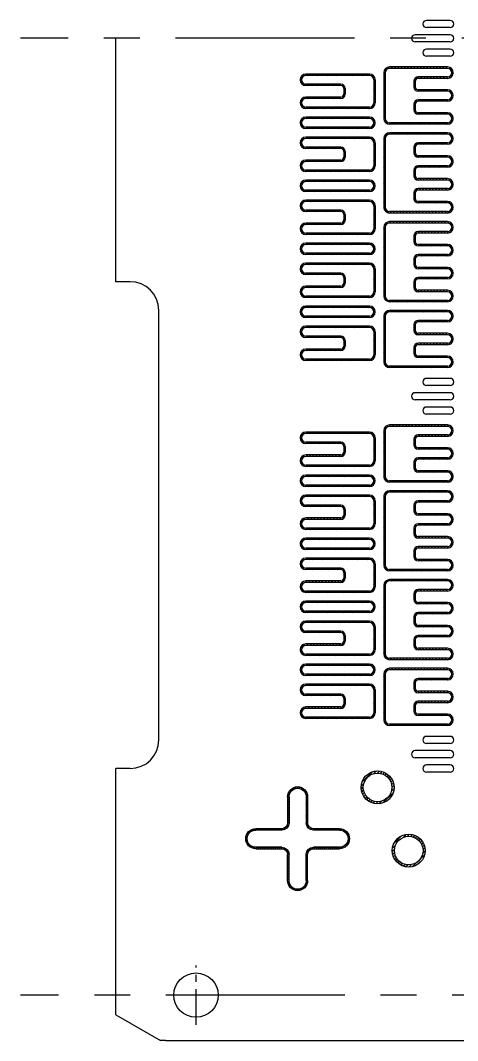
# Model space of a CAD drawing. Extents: x 1467 to 1931, y 226 to 529.
# Drawn here: x 1486.62 to 1501.9, y 471.9 to 507.52 of the extents above; entities that cross this region are included whole.
import ezdxf

# ---------------------------------------------------------------- set-up
doc = ezdxf.new("R2010")
doc.units = 0
doc.linetypes.add('AXES', pattern=[2, 1.25, -0.25, 0.25, -0.25])
doc.layers.add('AXIS', color=4, linetype='AXES', lineweight=25)
for name, color, linetype in [('bottom etching', 64, 'Continuous'), ('bottom leadframe', 7, 'Continuous'), ('leadframe', 7, 'Continuous'), ('top leadframe', 5, 'Continuous')]:
    doc.layers.add(name, color=color, linetype=linetype)

# ---------------------------------------------------------------- blocks, each defined once
blk = doc.blocks.new('bottom external slot corner')
at = {"layer": 'bottom etching', "ltscale": 50}
h = blk.add_hatch(dxfattribs=at)
h.set_pattern_fill('ANSI31', color=256, scale=0.016)
h.paths.add_polyline_path([(0.35, 0.55, 0.414214), (0.55, 0.35), (1.463, 0.35, -1), (1.463, -0.35), (0.55, -0.35, 0.414214), (0.35, -0.55), (0.35, -1.463, -1), (-0.35, -1.463), (-0.35, -0.55, 0.414214), (-0.55, -0.35), (-1.463, -0.35, -1), (-1.463, 0.35), (-0.55, 0.35, 0.414214), (-0.35, 0.55), (-0.35, 1.463, -1), (0.35, 1.463)])
h.paths.add_polyline_path([(0.3, 1.463, 1), (-0.3, 1.463), (-0.3, 0.55, -0.414214), (-0.55, 0.3), (-1.463, 0.3, 1), (-1.463, -0.3), (-0.55, -0.3, -0.414214), (-0.3, -0.55), (-0.3, -1.463, 1), (0.3, -1.463), (0.3, -0.55, -0.414214), (0.55, -0.3), (1.463, -0.3, 1), (1.463, 0.3), (0.55, 0.3, -0.414214), (0.3, 0.55)], flags=16)
at = {"layer": 'bottom leadframe', "ltscale": 50}
for p, q in [((-0.35, 1.463), (-0.35, 0.55)), ((-0.35, -1.463), (-0.35, -0.55))]:
    blk.add_line(p, q, dxfattribs=at)
at = {"layer": 'bottom leadframe'}
for p, q in [((0.35, 1.463), (0.35, 0.55)), ((-1.463, 0.35), (-0.55, 0.35)), ((0.55, 0.35), (1.463, 0.35)), ((-0.55, -0.35), (-1.463, -0.35)), ((1.463, -0.35), (0.55, -0.35)), ((0.35, -1.463), (0.35, -0.55))]:
    blk.add_line(p, q, dxfattribs=at)
for centre, radius, start, end in [((0, 1.463), 0.35, 0, 180), ((-0.55, 0.55), 0.2, 270, 0), ((0.55, 0.55), 0.2, 180, 270), ((-1.463, 0), 0.35, 90, 270), ((1.463, 0), 0.35, 270, 90), ((-0.55, -0.55), 0.2, 360, 90), ((0.55, -0.55), 0.2, 90, 180), ((0, -1.463), 0.35, 180, 0)]:
    blk.add_arc(centre, radius, start, end, dxfattribs=at)
at = {"layer": 'top leadframe'}
for p, q in [((-0.3, 1.463), (-0.3, 0.55)), ((0.3, 1.463), (0.3, 0.55)), ((-0.55, -0.3), (-1.463, -0.3)), ((1.463, -0.3), (0.55, -0.3)), ((-0.3, -1.463), (-0.3, -0.55)), ((0.3, -1.463), (0.3, -0.55))]:
    blk.add_line(p, q, dxfattribs=at)
at = {"layer": 'top leadframe', "ltscale": 50}
for p, q in [((-1.463, 0.3), (-0.55, 0.3)), ((0.55, 0.3), (1.463, 0.3))]:
    blk.add_line(p, q, dxfattribs=at)
at = {"layer": 'top leadframe'}
for centre, radius, start, end in [((0, 1.463), 0.3, 0, 180), ((-0.55, 0.55), 0.25, 270, 0), ((0.55, 0.55), 0.25, 180, 270), ((-1.463, 0), 0.3, 90, 270), ((1.463, 0), 0.3, 270, 90), ((-0.55, -0.55), 0.25, 360, 90), ((0.55, -0.55), 0.25, 90, 180), ((0, -1.463), 0.3, 180, 0)]:
    blk.add_arc(centre, radius, start, end, dxfattribs=at)
blk = doc.blocks.new('bottom fiducial')
at = {"layer": 'leadframe', "ltscale": 50}
for p, q in [((1.32, 0.625), (0.495, 0.625)), ((1.32, 0.375), (0.495, 0.375)), ((1.32, 0.125), (0.095, 0.125)), ((1.32, -0.125), (0.095, -0.125)), ((1.32, -0.375), (0.495, -0.375)), ((1.32, -0.625), (0.495, -0.625))]:
    blk.add_line(p, q, dxfattribs=at)
for centre, start, end in [((0.495, 0.5), 90, 270), ((1.32, 0.5), 270, 90), ((0.095, 0), 90, 270), ((1.32, 0), 270, 90), ((0.495, -0.5), 90, 270), ((1.32, -0.5), 270, 90)]:
    blk.add_arc(centre, 0.125, start, end, dxfattribs=at)
blk = doc.blocks.new('bottom vertical fiducial new')
at = {"layer": 'leadframe', "ltscale": 50}
blk.add_blockref('bottom fiducial', (-1160.573, -6.701), dxfattribs=at)
blk = doc.blocks.new('lead bottom vertical new A')
at = {"layer": 'bottom etching', "ltscale": 50}
h = blk.add_hatch(dxfattribs=at)
h.set_pattern_fill('ANSI31', color=256, scale=0.025)
h.set_pattern_definition([(45, (1193.233325, 13.21076), (-0.056126601, 0.056126601), [])])
h.paths.add_polyline_path([(0, -1.2, 0.414214), (0.2, -1.4), (2.225, -1.4, 1), (2.225, -1), (1.2, -1, -0.414214), (1.1, -0.9), (1.1, -0.7, -0.414214), (1.2, -0.6), (2.225, -0.6, 1), (2.225, -0.2), (1.2, -0.2, -0.414214), (1.1, -0.1), (1.1, 0.1, -0.414214), (1.2, 0.2), (2.225, 0.2, 1), (2.225, 0.6), (1.2, 0.6, -0.414214), (1.1, 0.7), (1.1, 0.9, -0.414214), (1.2, 1), (2.225, 1, 1), (2.225, 1.4), (0.2, 1.4, 0.414214), (0, 1.2)])
h.paths.add_polyline_path([(0.05, 1.2, -0.414214), (0.2, 1.35), (2.225, 1.35, -1), (2.225, 1.05), (1.2, 1.05, 0.414214), (1.05, 0.9), (1.05, 0.7, 0.414214), (1.2, 0.55), (2.225, 0.55, -1), (2.225, 0.25), (1.2, 0.25, 0.414214), (1.05, 0.1), (1.05, -0.1, 0.414214), (1.2, -0.25), (2.225, -0.25, -1), (2.225, -0.55), (1.2, -0.55, 0.414214), (1.05, -0.7), (1.05, -0.9, 0.414214), (1.2, -1.05), (2.225, -1.05, -1), (2.225, -1.35), (0.2, -1.35, -0.414214), (0.05, -1.2)], flags=16)
at = {"layer": 'bottom leadframe'}
for p, q in [((0, 1.2), (0, -1.2)), ((2.225, 1.4), (0.2, 1.4)), ((1.1, 0.9), (1.1, 0.7)), ((2.225, 1), (1.2, 1)), ((2.225, 0.6), (1.2, 0.6)), ((1.1, 0.1), (1.1, -0.1)), ((2.225, 0.2), (1.2, 0.2)), ((2.225, -0.2), (1.2, -0.2)), ((1.1, -0.7), (1.1, -0.9)), ((2.225, -0.6), (1.2, -0.6)), ((2.225, -1), (1.2, -1)), ((2.225, -1.4), (0.2, -1.4))]:
    blk.add_line(p, q, dxfattribs=at)
for centre, radius, start, end in [((0.2, 1.2), 0.2, 90, 180), ((2.225, 1.2), 0.2, 270, 90), ((1.2, 0.9), 0.1, 90, 180), ((1.2, 0.7), 0.1, 180, 270), ((2.225, 0.4), 0.2, 270, 90), ((1.2, 0.1), 0.1, 90, 180), ((1.2, -0.1), 0.1, 180, 270), ((2.225, -0.4), 0.2, 270, 90), ((1.2, -0.7), 0.1, 90, 180), ((1.2, -0.9), 0.1, 180, 270), ((2.225, -1.2), 0.2, 270, 90), ((0.2, -1.2), 0.2, 180, 270)]:
    blk.add_arc(centre, radius, start, end, dxfattribs=at)
at = {"layer": 'top leadframe'}
for p, q in [((0.05, 1.2), (0.05, -1.2)), ((2.225, 1.35), (0.2, 1.35)), ((1.05, 0.9), (1.05, 0.7)), ((2.225, 1.05), (1.2, 1.05)), ((2.225, 0.55), (1.2, 0.55)), ((1.05, 0.1), (1.05, -0.1)), ((2.225, 0.25), (1.2, 0.25)), ((2.225, -0.25), (1.2, -0.25)), ((1.05, -0.7), (1.05, -0.9)), ((2.225, -0.55), (1.2, -0.55)), ((2.225, -1.05), (1.2, -1.05)), ((2.225, -1.35), (0.2, -1.35))]:
    blk.add_line(p, q, dxfattribs=at)
for centre, start, end in [((0.2, 1.2), 90, 180), ((2.225, 1.2), 270, 90), ((1.2, 0.9), 90, 180), ((1.2, 0.7), 180, 270), ((2.225, 0.4), 270, 90), ((1.2, 0.1), 90, 180), ((1.2, -0.1), 180, 270), ((2.225, -0.4), 270, 90), ((1.2, -0.7), 90, 180), ((1.2, -0.9), 180, 270), ((2.225, -1.2), 270, 90), ((0.2, -1.2), 180, 270)]:
    blk.add_arc(centre, 0.15, start, end, dxfattribs=at)
blk = doc.blocks.new('lead bottom vertical new B')
at = {"layer": 'bottom etching', "ltscale": 50}
h = blk.add_hatch(dxfattribs=at)
h.set_pattern_fill('ANSI31', color=256, scale=0.025)
h.set_pattern_definition([(45, (1196.40984, 12.275255), (-0.056126601, 0.056126601), [])])
h.paths.add_polyline_path([(0.452, -0.136, 1), (0.452, -0.536), (1.677, -0.536, -0.414214), (1.777, -0.636), (1.777, -0.836, -0.414214), (1.677, -0.936), (0.452, -0.936, 1), (0.452, -1.336), (2.677, -1.336, 0.414214), (2.877, -1.136), (2.877, -0.336, 0.414214), (2.677, -0.136)])
h.paths.add_polyline_path([(2.677, -0.186, -0.414214), (2.827, -0.336), (2.827, -1.136, -0.414214), (2.677, -1.286), (0.452, -1.286, -1), (0.452, -0.986), (1.677, -0.986, 0.414214), (1.827, -0.836), (1.827, -0.636, 0.414214), (1.677, -0.486), (0.452, -0.486, -1), (0.452, -0.186)], flags=16)
at = {"layer": 'bottom leadframe'}
for p, q in [((2.677, -0.136), (0.452, -0.136)), ((2.877, -0.336), (2.877, -1.136)), ((1.677, -0.536), (0.452, -0.536)), ((1.777, -0.636), (1.777, -0.836)), ((1.677, -0.936), (0.452, -0.936)), ((2.677, -1.336), (0.452, -1.336))]:
    blk.add_line(p, q, dxfattribs=at)
for centre, radius, start, end in [((0.452, -0.336), 0.2, 90, 270), ((2.677, -0.336), 0.2, 0, 90), ((1.677, -0.636), 0.1, 0, 90), ((0.452, -1.136), 0.2, 90, 270), ((1.677, -0.836), 0.1, 270, 0), ((2.677, -1.136), 0.2, 270, 0)]:
    blk.add_arc(centre, radius, start, end, dxfattribs=at)
at = {"layer": 'top leadframe'}
for p, q in [((2.677, -0.186), (0.452, -0.186)), ((2.827, -0.336), (2.827, -1.136)), ((1.677, -0.486), (0.452, -0.486)), ((1.827, -0.636), (1.827, -0.836)), ((1.677, -0.986), (0.452, -0.986)), ((2.677, -1.286), (0.452, -1.286)), ((2.677, -1.286), (0.452, -1.286))]:
    blk.add_line(p, q, dxfattribs=at)
for centre, start, end in [((0.452, -0.336), 90, 270), ((2.677, -0.336), 0, 90), ((1.677, -0.636), 0, 90), ((0.452, -1.136), 90, 270), ((1.677, -0.836), 270, 0), ((2.677, -1.136), 270, 0)]:
    blk.add_arc(centre, 0.15, start, end, dxfattribs=at)
blk = doc.blocks.new('lead bottom vertical new C')
at = {"layer": 'bottom etching', "ltscale": 50}
h = blk.add_hatch(dxfattribs=at)
h.set_pattern_fill('ANSI31', color=256, scale=0.025)
h.set_pattern_definition([(45, (1193.533325, 14.11076), (-0.056126601, 0.056126601), [])])
h.paths.add_polyline_path([(-2.425, -0.2), (-0.2, -0.2, 1), (-0.2, 0.2), (-2.425, 0.2, 1)])
h.paths.add_polyline_path([(-2.425, 0.15), (-0.2, 0.15, -1), (-0.2, -0.15), (-2.425, -0.15, -1)], flags=16)
at = {"layer": 'bottom leadframe'}
for p, q in [((-0.2, 0.2), (-2.425, 0.2)), ((-0.2, -0.2), (-2.425, -0.2))]:
    blk.add_line(p, q, dxfattribs=at)
for centre, start, end in [((-2.425, 0), 90, 270), ((-0.2, 0), 270, 90)]:
    blk.add_arc(centre, 0.2, start, end, dxfattribs=at)
at = {"layer": 'top leadframe'}
for p, q in [((-0.2, 0.15), (-2.425, 0.15)), ((-0.2, -0.15), (-2.425, -0.15))]:
    blk.add_line(p, q, dxfattribs=at)
for centre, start, end in [((-2.425, 0), 90, 270), ((-0.2, 0), 270, 90)]:
    blk.add_arc(centre, 0.15, start, end, dxfattribs=at)
blk = doc.blocks.new('external grip bottom')
at = {"layer": 'bottom etching', "ltscale": 50}
h = blk.add_hatch(dxfattribs=at)
h.set_pattern_fill('ANSI31', color=256, scale=0.025, angle=90)
h.set_pattern_definition([(135, (43.47016, -14.76776), (-0.0561266, -0.0561266), [])])
h.paths.add_polyline_path([(2.225, 1), (0.2, 1, 0.414214), (0, 0.8), (0, -0.8, 0.414214), (0.2, -1), (2.225, -1, 1), (2.225, -0.6), (1.2, -0.6, -0.414214), (1.1, -0.5), (1.1, -0.3, -0.414214), (1.2, -0.2), (2.225, -0.2, 1), (2.225, 0.2), (1.2, 0.2, -0.414214), (1.1, 0.3), (1.1, 0.5, -0.414214), (1.2, 0.6), (2.225, 0.6, 1)])
h.paths.add_polyline_path([(0.2, 0.95), (2.225, 0.95, -1), (2.225, 0.65), (1.2, 0.65, 0.414214), (1.05, 0.5), (1.05, 0.3, 0.414214), (1.2, 0.15), (2.225, 0.15, -1), (2.225, -0.15), (1.2, -0.15, 0.414214), (1.05, -0.3), (1.05, -0.5, 0.414214), (1.2, -0.65), (2.225, -0.65, -1), (2.225, -0.95), (0.2, -0.95, -0.414214), (0.05, -0.8), (0.05, 0.8, -0.414214)], flags=16)
at = {"layer": 'bottom leadframe'}
for p, q in [((0, 0.8), (0, -0.8)), ((2.225, 1), (0.2, 1)), ((1.1, 0.5), (1.1, 0.3)), ((2.225, 0.6), (1.2, 0.6)), ((2.225, 0.2), (1.2, 0.2)), ((1.1, -0.3), (1.1, -0.5)), ((2.225, -0.2), (1.2, -0.2)), ((2.225, -0.6), (1.2, -0.6)), ((2.225, -1), (0.2, -1))]:
    blk.add_line(p, q, dxfattribs=at)
for centre, radius, start, end in [((0.2, 0.8), 0.2, 90, 180), ((2.225, 0.8), 0.2, 270, 90), ((1.2, 0.5), 0.1, 90, 180), ((1.2, 0.3), 0.1, 180, 270), ((2.225, 0), 0.2, 270, 90), ((1.2, -0.3), 0.1, 90, 180), ((1.2, -0.5), 0.1, 180, 270), ((2.225, -0.8), 0.2, 270, 90), ((0.2, -0.8), 0.2, 180, 270)]:
    blk.add_arc(centre, radius, start, end, dxfattribs=at)
at = {"layer": 'top leadframe'}
for p, q in [((0.05, 0.8), (0.05, -0.8)), ((2.225, 0.95), (0.2, 0.95)), ((1.05, 0.5), (1.05, 0.3)), ((2.225, 0.65), (1.2, 0.65)), ((2.225, 0.15), (1.2, 0.15)), ((1.05, -0.3), (1.05, -0.5)), ((2.225, -0.15), (1.2, -0.15)), ((2.225, -0.65), (1.2, -0.65)), ((2.225, -0.95), (0.2, -0.95))]:
    blk.add_line(p, q, dxfattribs=at)
for centre, start, end in [((0.2, 0.8), 90, 180), ((2.225, 0.8), 270, 90), ((1.2, 0.5), 90, 180), ((1.2, 0.3), 180, 270), ((2.225, 0), 270, 90), ((1.2, -0.3), 90, 180), ((1.2, -0.5), 180, 270), ((2.225, -0.8), 270, 90), ((0.2, -0.8), 180, 270)]:
    blk.add_arc(centre, 0.15, start, end, dxfattribs=at)
blk = doc.blocks.new('lead bottom vertical new D')
at = {"layer": 'bottom leadframe'}
for name, p in [('lead bottom vertical new B', (-13.389, 5.121)), ('lead bottom vertical new C', (-10.513, 3.285)), ('lead bottom vertical new A', (-10.213, 1.535)), ('lead bottom vertical new B', (-13.389, 2.921)), ('lead bottom vertical new C', (-10.513, 1.085)), ('lead bottom vertical new B', (-13.389, 0.721)), ('lead bottom vertical new A', (-10.213, -1.565)), ('lead bottom vertical new C', (-10.513, -1.115)), ('lead bottom vertical new B', (-13.389, -1.479)), ('lead bottom vertical new C', (-10.513, -3.315)), ('lead bottom vertical new B', (-13.389, -3.679))]:
    blk.add_blockref(name, p, dxfattribs=at)
at = {"layer": 'leadframe'}
for p in [(-10.213, 4.235), (-10.213, -4.265)]:
    blk.add_blockref('external grip bottom', p, dxfattribs=at)
blk = doc.blocks.new('top external slot corner')
at = {"layer": 'top leadframe'}
for p, q in [((-0.3, -0.35), (-0.3, -1.2625)), ((0.3, -0.35), (0.3, -1.2625)), ((-0.55, -1.5125), (-1.4625, -1.5125)), ((1.4625, -1.5125), (0.55, -1.5125)), ((-0.55, -2.1125), (-1.4625, -2.1125)), ((1.4625, -2.1125), (0.55, -2.1125)), ((-0.3, -3.275), (-0.3, -2.3625)), ((0.3, -3.275), (0.3, -2.3625))]:
    blk.add_line(p, q, dxfattribs=at)
for centre, radius, start, end in [((0, -0.35), 0.3, 0, 180), ((-0.55, -1.2625), 0.25, 270, 0), ((0.55, -1.2625), 0.25, 180, 270), ((-1.4625, -1.8125), 0.3, 90, 270), ((1.4625, -1.8125), 0.3, 270, 90), ((-0.55, -2.3625), 0.25, 360, 90), ((0.55, -2.3625), 0.25, 90, 180), ((0, -3.275), 0.3, 180, 0)]:
    blk.add_arc(centre, radius, start, end, dxfattribs=at)
blk = doc.blocks.new('corner bottom')
at = {"layer": 'bottom etching'}
h = blk.add_hatch(dxfattribs=at)
h.set_pattern_fill('ANSI31', color=256, scale=0.025)
h.set_pattern_definition([(45, (-2.5925, 11.49553), (-0.0561266, 0.0561266), [])])
h.paths.add_polyline_path([(-4.8, -6.3375, 1), (-3.65, -6.3375, 1)])
h.paths.add_polyline_path([(-3.725, -6.3375, -1), (-4.725, -6.3375, -1)], flags=16)
at = {"layer": 'bottom leadframe'}
blk.add_circle((-4.225, -6.3375), 0.575, dxfattribs=at)
at = {"layer": 'top leadframe'}
blk.add_circle((-4.225, -6.3375), 0.5, dxfattribs=at)
blk = doc.blocks.new('bottom leadframe corner')
blk.add_circle((0, 0), 0.775)
at = {"layer": 'AXIS', "ltscale": 5}
for p, q in [((35.534, 33.413), (-6.135, 33.413)), ((35.2, 0), (-6.135, 0))]:
    blk.add_line(p, q, dxfattribs=at)
at = {"layer": 'AXIS'}
blk.add_line((0, -1.04), (0, 1.04), dxfattribs=at)
at = {"layer": 'leadframe'}
for p, q in [((-2.8, 24.913), (-2.8, 33.413)), ((-2.3, 24.913), (-2.8, 24.913)), ((-1.3, 8.912), (-1.3, 23.913)), ((-2.8, -0.688), (-2.8, 7.912)), ((-2.3, 7.912), (-2.8, 7.912)), ((-1.068, -1.588), (35.2, -1.588))]:
    blk.add_line(p, q, dxfattribs=at)
at = {"layer": 'leadframe', "ltscale": 50}
for p in [(-2.8, -0.688), (-1.068, -1.588)]:
    blk.add_line(p, (-1.241, -1.588), dxfattribs=at)
at = {"layer": 'leadframe'}
for centre, start, end in [((-2.3, 23.913), 0, 90), ((-2.3, 8.912), 270, 0)]:
    blk.add_arc(centre, 1, start, end, dxfattribs=at)
at = {"layer": 'bottom leadframe', "ltscale": 50}
for p in [(1168.131, 40.113), (1168.131, 27.613), (1168.131, 15.113)]:
    blk.add_blockref('bottom vertical fiducial new', p, dxfattribs=at)
at = {"layer": 'bottom leadframe'}
for p in [(16.775, 27.177), (16.775, 14.677)]:
    blk.add_blockref('lead bottom vertical new D', p, dxfattribs=at)
at = {"layer": 'bottom leadframe', "xscale": -1, "rotation": 180}
blk.add_blockref('bottom external slot corner', (3.55, 5.463), dxfattribs=at)
at = {"layer": 'bottom leadframe', "ltscale": 50, "xscale": -1, "rotation": 180}
blk.add_blockref('top external slot corner', (3.55, 3.65), dxfattribs=at)
at = {"layer": 'top leadframe'}
for p in [(10.567, 13.592), (11.655, 11.384)]:
    blk.add_blockref('corner bottom', p, dxfattribs=at)

msp = doc.modelspace()

# ---------------------------------------------------------------- block references
at = {"layer": 'leadframe', "ltscale": 50}
msp.add_blockref('bottom leadframe corner', (1492.7571, 473.4866), dxfattribs=at)

doc.saveas('drawing.dxf')
